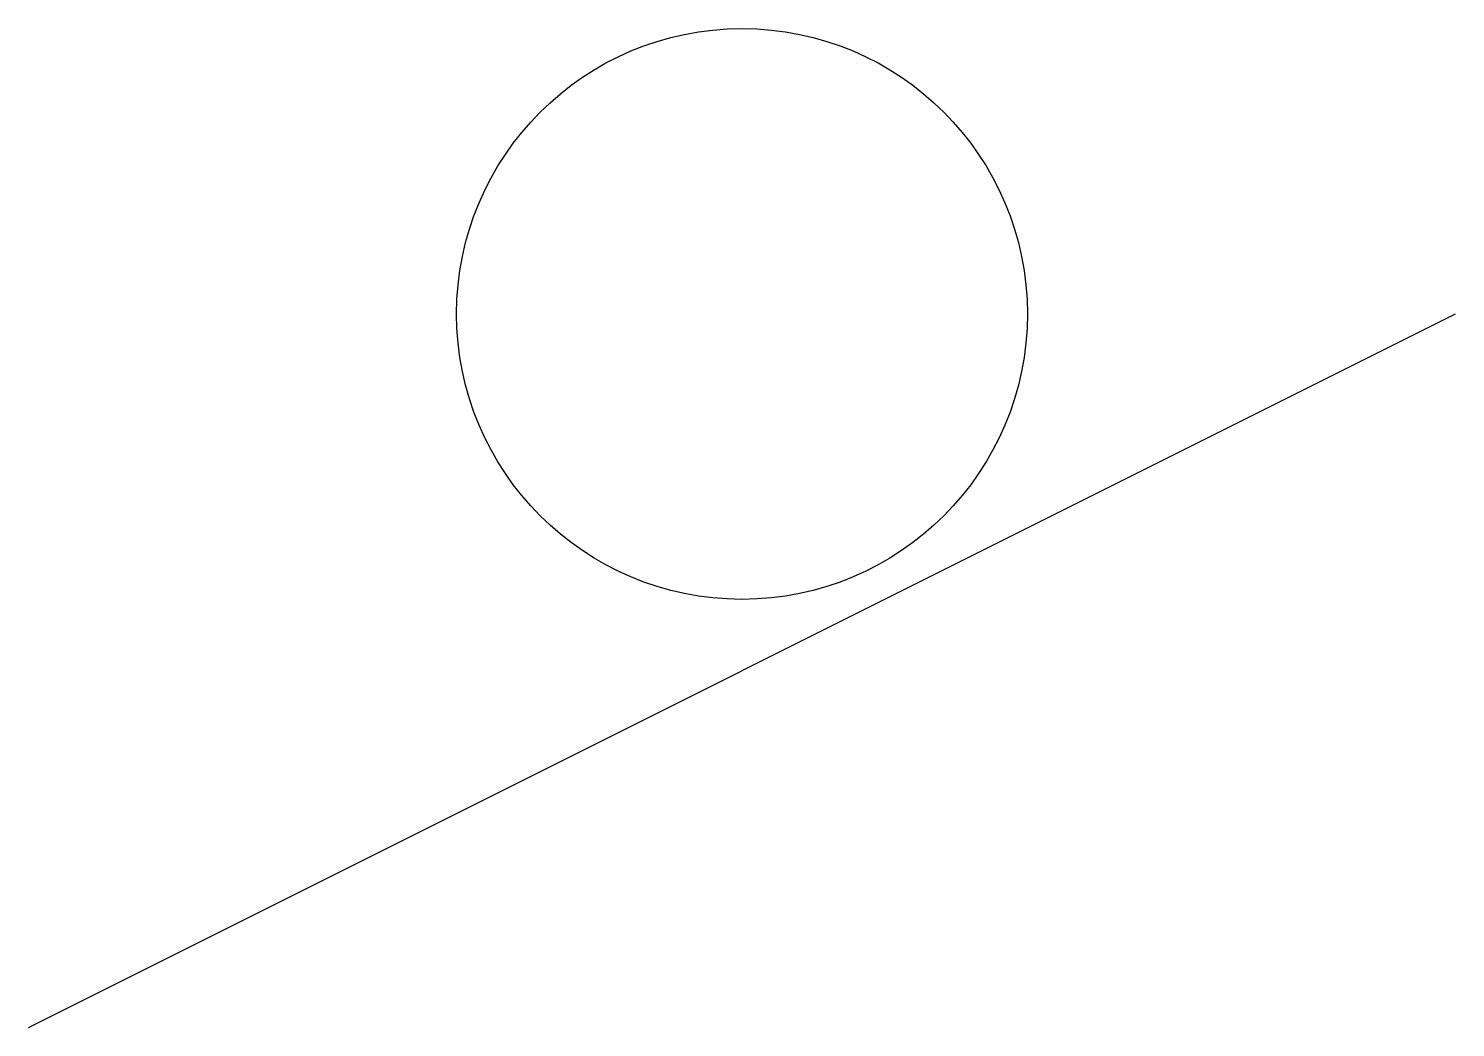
# Paper-space layout 'Layout1' of a CAD drawing. Header units: millimetres. Extents: x 0 to 100, y 0 to 70.
import ezdxf

# ---------------------------------------------------------------- set-up
doc = ezdxf.new("R2010")
doc.units = ezdxf.units.MM

psp = doc.layouts.get("Layout1")

# ---------------------------------------------------------------- linework, layer by layer
psp.add_line((0, 0), (100, 50))
psp.add_circle((50, 50), 20)

doc.saveas('drawing.dxf')
